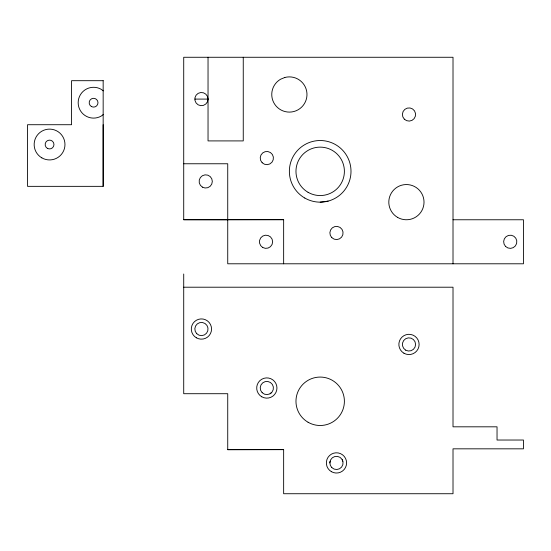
<?xml version="1.0" encoding="UTF-8"?>
<svg xmlns="http://www.w3.org/2000/svg" width="551" height="551" viewBox="0 0 551 551"><rect width="100%" height="100%" fill="white"/><g stroke="black" fill="none" stroke-linecap="round" stroke-linejoin="round"><path stroke-width="0.83" d="M103.271 80.694L71.575 80.694L71.575 124.719L27.55 124.719L27.55 186.348L103.161 186.348L103.161 124.719M329.87 462.916L330.097 461.208M103.271 114.525L101.288 116.047A15.407 15.407 0 0 1 78.173 102.706A15.407 15.407 0 0 1 101.288 89.358L103.271 90.881M270.135 393.731L271.498 392.684M320.186 202.155L328.162 201.108M453.012 263.791L453.012 57.27L183.717 57.27L183.717 219.766L283.648 219.677L283.648 263.791M183.717 287.209L453.012 287.209L453.012 426.818L497.036 426.818L497.036 440.029L523.45 440.029L523.45 448.831L453.012 448.831L453.012 493.73L283.648 493.73L283.648 449.623L227.735 449.712L227.735 393.71L183.717 393.71L183.717 274.005M194.834 99.09L208.037 99.09A6.605 6.605 0 0 1 198.133 104.807A6.605 6.605 0 0 1 198.133 93.367A6.605 6.605 0 0 1 208.037 99.09M183.717 163.764L227.735 163.764L227.735 263.791L523.45 263.791L523.45 219.766L453.012 219.766M227.735 219.677L283.648 219.677M227.735 449.623L283.648 449.623M183.717 219.677L227.735 219.766M342.192 459.617L342.853 461.208M243.253 57.27L243.253 140.911L208.037 140.911L208.037 57.27M103.161 80.694L103.161 186.348M284.812 77.484L280.562 79.241A17.611 17.611 0 0 0 279.267 108.919A17.611 17.611 0 0 0 306.714 97.555A17.611 17.611 0 0 0 284.812 77.484M262.737 247.495A6.605 6.605 0 0 0 272.642 241.779A6.605 6.605 0 0 0 262.737 236.062A6.605 6.605 0 0 0 262.737 247.495M397.608 217.404A17.611 17.611 0 0 0 424.022 202.155A17.611 17.611 0 0 0 397.608 186.906A17.611 17.611 0 0 0 397.608 217.404M308.078 192.313A24.21 24.21 0 0 0 344.396 171.34A24.21 24.21 0 0 0 308.078 150.375A24.21 24.21 0 0 0 308.078 192.313M202.424 187.14A6.605 6.605 0 0 0 212.328 181.424A6.605 6.605 0 0 0 202.424 175.7A6.605 6.605 0 0 0 202.424 187.14M505.577 246.449A6.605 6.605 0 0 0 516.624 243.487A6.605 6.605 0 0 0 508.532 235.401A6.605 6.605 0 0 0 505.577 246.449M304.779 198.029A30.815 30.815 0 0 0 351.001 171.34A30.815 30.815 0 0 0 304.779 144.651A30.815 30.815 0 0 0 304.779 198.029M308.078 422.252A24.21 24.21 0 0 0 344.396 401.286A24.21 24.21 0 0 0 308.078 380.314A24.21 24.21 0 0 0 308.078 422.252M404.324 119.168A6.605 6.605 0 0 0 415.371 116.206A6.605 6.605 0 0 0 407.279 108.12A6.605 6.605 0 0 0 404.324 119.168M331.805 237.639A6.605 6.605 0 0 0 342.853 234.685A6.605 6.605 0 0 0 334.767 226.592A6.605 6.605 0 0 0 331.805 237.639M262.159 162.738A6.605 6.605 0 0 0 273.206 159.783A6.605 6.605 0 0 0 265.121 151.69A6.605 6.605 0 0 0 262.159 162.738M196.37 337.804A10.125 10.125 0 0 0 211.556 329.03A10.125 10.125 0 0 0 196.37 320.262A10.125 10.125 0 0 0 196.37 337.804M196.762 333.699A6.605 6.605 0 0 0 207.81 330.745A6.605 6.605 0 0 0 199.724 322.652A6.605 6.605 0 0 0 196.762 333.699M331.413 471.684A10.125 10.125 0 0 0 346.6 462.916A10.125 10.125 0 0 0 331.413 454.148A10.125 10.125 0 0 0 331.413 471.684M331.805 467.585A6.605 6.605 0 0 0 342.853 464.624A6.605 6.605 0 0 0 334.767 456.538A6.605 6.605 0 0 0 331.805 467.585M405.688 350.16A6.605 6.605 0 0 0 415.592 344.444A6.605 6.605 0 0 0 405.688 338.72A6.605 6.605 0 0 0 405.688 350.16M261.766 396.782A10.125 10.125 0 0 0 276.953 388.014A10.125 10.125 0 0 0 261.766 379.246A10.125 10.125 0 0 0 261.766 396.782M262.159 392.684A6.605 6.605 0 0 0 273.206 389.722A6.605 6.605 0 0 0 265.121 381.636A6.605 6.605 0 0 0 262.159 392.684M403.931 353.212A10.125 10.125 0 0 0 419.118 344.444A10.125 10.125 0 0 0 403.931 335.669A10.125 10.125 0 0 0 403.931 353.212M47.358 148.336A4.401 4.401 0 0 0 53.964 144.527A4.401 4.401 0 0 0 47.358 140.712A4.401 4.401 0 0 0 47.358 148.336M41.855 157.868A15.407 15.407 0 0 0 64.97 144.527A15.407 15.407 0 0 0 41.855 131.186A15.407 15.407 0 0 0 41.855 157.868M91.383 106.515A4.401 4.401 0 0 0 97.988 102.706A4.401 4.401 0 0 0 91.383 98.891A4.401 4.401 0 0 0 91.383 106.515"/></g></svg>
